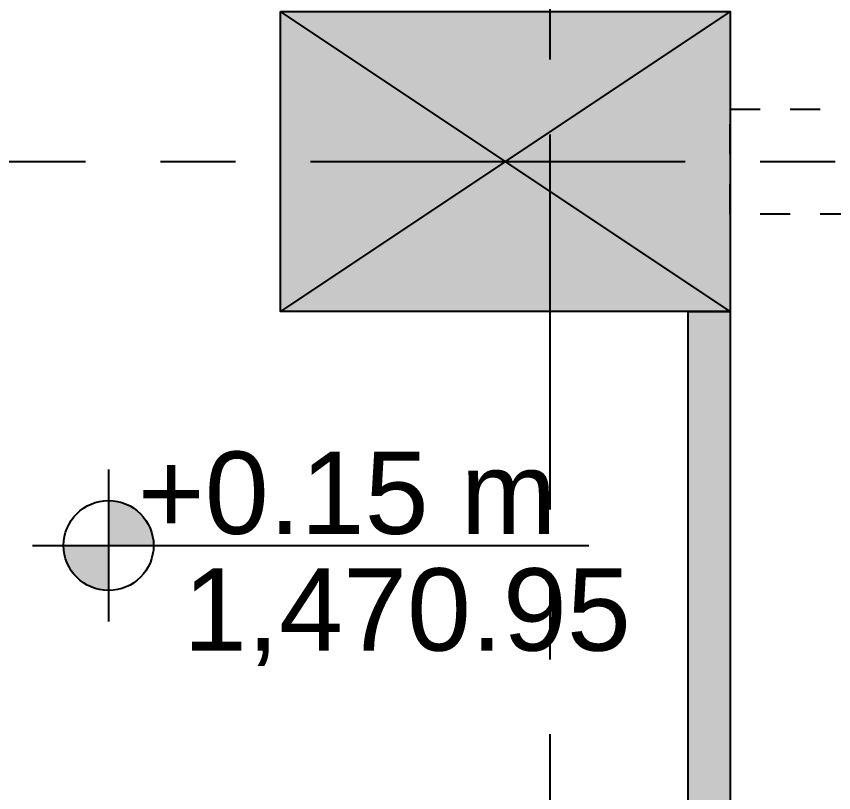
# Model space of a CAD drawing. Header units: metres. Extents: x -598 to 357, y -242 to 574.
# Drawn here: x -312.963 to -310.238, y 411.889 to 414.477 of the extents above; entities that cross this region are included whole.
import ezdxf

# ---------------------------------------------------------------- set-up
doc = ezdxf.new("R2010")
doc.units = ezdxf.units.M
doc.linetypes.add('Zxref_Eje_Pb$0$HIDDEN2', pattern=[0.1875, 0.125, -0.0625])
doc.linetypes.add('Zxref_Eje_Pb$0$ZXREF-EJES NTECH$0$XREF-EJES$0$CENTERX2', pattern=[4, 2.5, -0.5, 0.5, -0.5])
doc.layers.add('Muro Mamspoteria', color=5, linetype='Continuous', lineweight=9)
for name, color, linetype in [('xref_Nivel PB$0$B-bordillo', 1, 'Continuous'), ('xref_Nivel PB$0$H-hatch mamposteria', 8, 'Continuous'), ('xref_Nivel PB$0$M-muro mamposteria', 5, 'Continuous'), ('xref_Nivel PB$0$N-nivel', 2, 'Continuous'), ('xref_Nivel PB$0$Z-XREF', 7, 'Continuous'), ('Zxref_Eje_Pb$0$EJE-Columna', 4, 'Continuous'), ('Zxref_Eje_Pb$0$EJE-Linea', 8, 'Continuous'), ('Zxref_Eje_Pb$0$EJE-Viga', 8, 'Zxref_Eje_Pb$0$HIDDEN2')]:
    doc.layers.add(name, color=color, linetype=linetype)
doc.styles.add('xref_Nivel PB$0$TS', font='arial.ttf')

# ---------------------------------------------------------------- blocks, each defined once
blk = doc.blocks.new('Zxref_Eje_Pb$0$1.00x1.50')
at = {"layer": 'Zxref_Eje_Pb$0$EJE-Columna', "transparency": 33554559}
h = blk.add_hatch(color=8, dxfattribs=at)
h.dxf.hatch_style = 1
h.paths.add_polyline_path([(-0.75, 0.5), (0.75, 0.5), (0.75, -0.5), (-0.75, -0.5)])
at = {"layer": 'Defpoints'}
for points in [[(0.75, 0.5), (-0.75, -0.5)], [(0.75, -0.5), (-0.75, 0.5)]]:
    blk.add_lwpolyline(points, dxfattribs=at)
at = {"layer": 'Zxref_Eje_Pb$0$EJE-Columna'}
blk.add_lwpolyline([(-0.75, 0.5), (0.75, 0.5), (0.75, -0.5), (-0.75, -0.5)], close=True, dxfattribs=at)
blk = doc.blocks.new('Zxref_Eje_Pb')
at = {"layer": 'Zxref_Eje_Pb$0$EJE-Linea', "linetype": 'Zxref_Eje_Pb$0$ZXREF-EJES NTECH$0$XREF-EJES$0$CENTERX2', "ltscale": 0.5}
for points in [[(48.331, 7.5687), (48.331, 67.2287)], [(37.531, 16.7287), (73.531, 16.7287)]]:
    blk.add_lwpolyline(points, dxfattribs=at)
at = {"layer": 'Zxref_Eje_Pb$0$EJE-Viga', "ltscale": 0.75}
blk.add_lwpolyline([(53.931, 16.9037), (53.931, 16.5537), (48.931, 16.5537), (48.931, 16.9037)], close=True, dxfattribs=at)
at = {"layer": 'Zxref_Eje_Pb$0$EJE-Columna'}
blk.add_blockref('Zxref_Eje_Pb$0$1.00x1.50', (48.181, 16.7287), dxfattribs=at)
blk = doc.blocks.new('*U97')
at = {"layer": 'xref_Nivel PB$0$H-hatch mamposteria', "transparency": 33554585}
h = blk.add_hatch(color=256, dxfattribs=at)
h.dxf.hatch_style = 1
h.paths.add_polyline_path([(1929.3, 0), (1929.3, 140), (0, 140), (0, 0)])
at = {"layer": 'xref_Nivel PB$0$M-muro mamposteria'}
blk.add_lwpolyline([(1929.3, 0), (0, 0), (0, 140), (1929.3, 140), (1929.3, 0)], dxfattribs=at)
blk = doc.blocks.new('xref_Nivel PB$0$NIVEL')
at = {"layer": 'xref_Nivel PB$0$N-nivel'}
h = blk.add_hatch(color=256, dxfattribs=at)
h.dxf.hatch_style = 1
h.paths.add_polyline_path([(0, 0), (-0.12, 0, 0.414214), (0, -0.12)])
h.paths.add_polyline_path([(0, 0.12), (0, 0), (0.12, 0, 0.414214)])
for p, q in [((0, 0.2027), (0, -0.2027)), ((-0.2027, 0), (0.2027, 0))]:
    blk.add_line(p, q, dxfattribs=at)
blk.add_circle((0, 0), 0.12, dxfattribs=at)

msp = doc.modelspace()

# ---------------------------------------------------------------- block references
at = {"layer": 'xref_Nivel PB$0$Z-XREF'}
msp.add_blockref('Zxref_Eje_Pb', (-359.5136, 397.2645), dxfattribs=at)

# ---------------------------------------------------------------- next in the draw order: linework, layer by layer
at = {"layer": 'Muro Mamspoteria'}
msp.add_circle((-306.5394, 472.2405), 101.758, dxfattribs=at)
at = {"layer": 'xref_Nivel PB$0$B-bordillo'}
msp.add_lwpolyline([(-310.5827, 413.8954), (-310.5827, 409.3555, -0.274207), (-311.6233, 407.6006)], format="xyb", dxfattribs=at)
at = {"layer": 'xref_Nivel PB$0$N-nivel'}
msp.add_lwpolyline([(-312.4022, 412.7128), (-311.0539, 412.7128)], dxfattribs=at)

# ---------------------------------------------------------------- next in the draw order: block references
at = {"layer": 'xref_Nivel PB$0$H-hatch mamposteria', "xscale": 0.001000000000000001, "yscale": 0.001000000000000001, "zscale": 0.001000000000000001, "rotation": 270}
msp.add_blockref('*U97', (-310.7227, 413.4932), dxfattribs=at)
at = {"layer": 'xref_Nivel PB$0$N-nivel', "xscale": 1.25, "yscale": 1.25, "zscale": 1.25}
msp.add_blockref('xref_Nivel PB$0$NIVEL', (-312.6556, 412.7128), dxfattribs=at)

# ---------------------------------------------------------------- next in the draw order: texts
at = {"layer": 'xref_Nivel PB$0$N-nivel', "style": 'xref_Nivel PB$0$TS'}
for s, p in [('+0.15 m', (-312.5588, 412.7515)), ('1,470.95', (-312.407, 412.3622))]:
    msp.add_text(s, height=0.27459, dxfattribs=at).set_placement(p)

doc.saveas('drawing.dxf')
